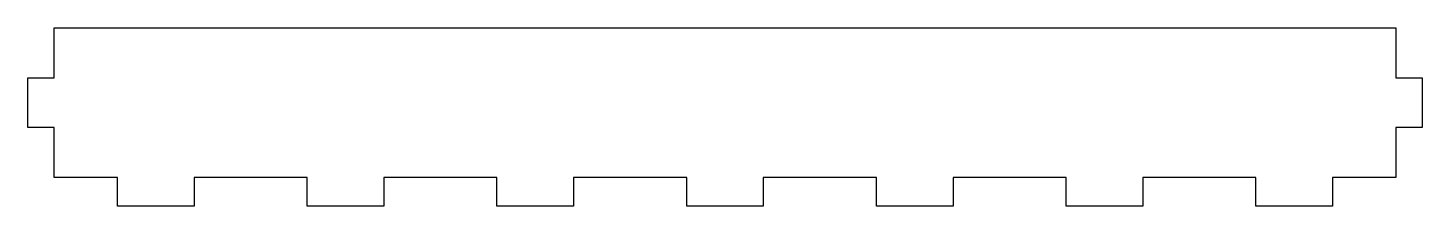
# Model space of a CAD drawing. Header units: millimetres. Extents: x -637 to 0, y 75 to 157.
import ezdxf

# ---------------------------------------------------------------- set-up
doc = ezdxf.new("R2010")
doc.units = ezdxf.units.MM
doc.layers.get('0').update_dxf_attribs({"linetype": 'CONTINUOUS'})

msp = doc.modelspace()

# ---------------------------------------------------------------- linework, layer by layer
msp.add_lwpolyline([(-12, 133.78), (0, 133.78), (0, 111.08), (-12, 111.08), (-12, 88.23), (-41, 88.23), (-41, 75.23), (-76, 75.23), (-76, 88.23), (-127.67, 88.23), (-127.67, 75.23), (-162.67, 75.23), (-162.67, 88.23), (-214.33, 88.23), (-214.33, 75.23), (-249.33, 75.23), (-249.33, 88.23), (-301, 88.23), (-301, 75.23), (-336, 75.23), (-336, 88.23), (-387.67, 88.23), (-387.67, 75.23), (-422.67, 75.23), (-422.67, 88.23), (-474.33, 88.23), (-474.33, 75.23), (-509.33, 75.23), (-509.33, 88.23), (-561, 88.23), (-561, 75.23), (-596, 75.23), (-596, 88.23), (-625, 88.23), (-625, 111.08), (-637, 111.08), (-637, 133.78), (-625, 133.78), (-625, 156.62), (-12, 156.62)], close=True)

doc.saveas('drawing.dxf')
